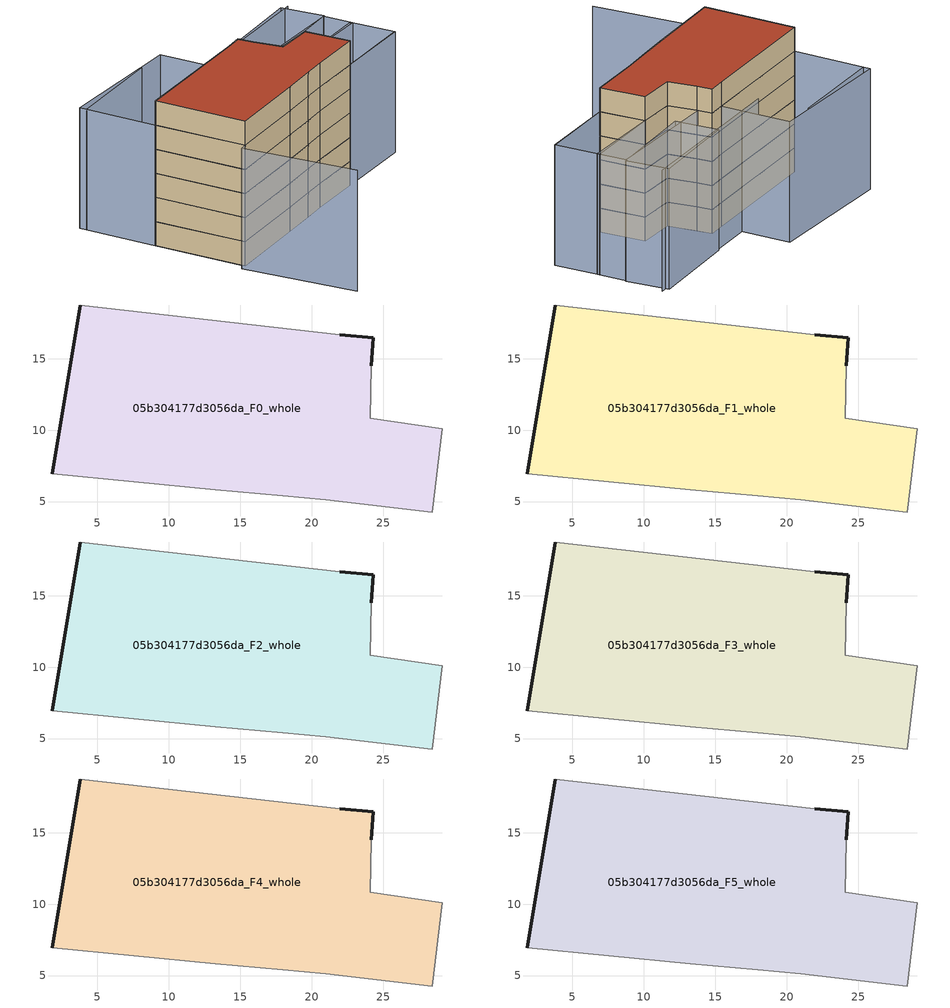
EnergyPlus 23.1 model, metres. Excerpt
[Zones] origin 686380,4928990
05b304177d3056da_F0_whole
 floor ground (EU_floor_Construction): 28.44,4.27 29.14,10.09 24.08,10.85 24.15,14.51 24.31,16.46 21.96,16.68 3.79,18.76 1.83,6.95 13.23,5.82 17.97,5.39 20.99,5.14 z0
 wall outside (EU_wall_Construction): 1.83,6.95 3.79,18.76 / 21.96,16.68 24.31,16.46 24.15,14.51 z0:3
 wall adiabatic (EU_wall_Construction): 3.79,18.76 21.96,16.68 / 24.15,14.51 24.08,10.85 29.14,10.09 28.44,4.27 20.99,5.14 17.97,5.39 13.23,5.82 1.83,6.95 z0:3
05b304177d3056da_F1_whole
 floor to 05b304177d3056da_F0_whole (EU_floor_Construction): 28.44,4.27 29.14,10.09 24.08,10.85 24.15,14.51 24.31,16.46 21.96,16.68 3.79,18.76 1.83,6.95 13.23,5.82 17.97,5.39 20.99,5.14 z3
 wall outside (EU_wall_Construction): 1.83,6.95 3.79,18.76 / 21.96,16.68 24.31,16.46 24.15,14.51 z3:6
 wall adiabatic (EU_wall_Construction): 3.79,18.76 21.96,16.68 / 24.15,14.51 24.08,10.85 29.14,10.09 28.44,4.27 20.99,5.14 17.97,5.39 13.23,5.82 1.83,6.95 z3:6
05b304177d3056da_F2_whole
 floor to 05b304177d3056da_F1_whole (EU_floor_Construction): 28.44,4.27 29.14,10.09 24.08,10.85 24.15,14.51 24.31,16.46 21.96,16.68 3.79,18.76 1.83,6.95 13.23,5.82 17.97,5.39 20.99,5.14 z6
 wall outside (EU_wall_Construction): 1.83,6.95 3.79,18.76 / 21.96,16.68 24.31,16.46 24.15,14.51 z6:9
 wall adiabatic (EU_wall_Construction): 3.79,18.76 21.96,16.68 / 24.15,14.51 24.08,10.85 29.14,10.09 28.44,4.27 20.99,5.14 17.97,5.39 13.23,5.82 1.83,6.95 z6:9
05b304177d3056da_F3_whole
 floor to 05b304177d3056da_F2_whole (EU_floor_Construction): 28.44,4.27 29.14,10.09 24.08,10.85 24.15,14.51 24.31,16.46 21.96,16.68 3.79,18.76 1.83,6.95 13.23,5.82 17.97,5.39 20.99,5.14 z9
 wall outside (EU_wall_Construction): 1.83,6.95 3.79,18.76 / 21.96,16.68 24.31,16.46 24.15,14.51 z9:12
 wall adiabatic (EU_wall_Construction): 3.79,18.76 21.96,16.68 / 24.15,14.51 24.08,10.85 29.14,10.09 28.44,4.27 20.99,5.14 17.97,5.39 13.23,5.82 1.83,6.95 z9:12
05b304177d3056da_F4_whole
 floor to 05b304177d3056da_F3_whole (EU_floor_Construction): 28.44,4.27 29.14,10.09 24.08,10.85 24.15,14.51 24.31,16.46 21.96,16.68 3.79,18.76 1.83,6.95 13.23,5.82 17.97,5.39 20.99,5.14 z12
 wall outside (EU_wall_Construction): 1.83,6.95 3.79,18.76 / 21.96,16.68 24.31,16.46 24.15,14.51 z12:15
 wall adiabatic (EU_wall_Construction): 3.79,18.76 21.96,16.68 / 24.15,14.51 24.08,10.85 29.14,10.09 28.44,4.27 20.99,5.14 17.97,5.39 13.23,5.82 1.83,6.95 z12:15
05b304177d3056da_F5_whole
 floor to 05b304177d3056da_F4_whole (EU_floor_Construction): 28.44,4.27 29.14,10.09 24.08,10.85 24.15,14.51 24.31,16.46 21.96,16.68 3.79,18.76 1.83,6.95 13.23,5.82 17.97,5.39 20.99,5.14 z15
 wall outside (EU_wall_Construction): 1.83,6.95 3.79,18.76 / 21.96,16.68 24.31,16.46 24.15,14.51 z15:18
 wall adiabatic (EU_wall_Construction): 3.79,18.76 21.96,16.68 / 24.15,14.51 24.08,10.85 29.14,10.09 28.44,4.27 20.99,5.14 17.97,5.39 13.23,5.82 1.83,6.95 z15:18
 roof outside (EU_roof_Construction): 24.31,16.46 24.15,14.51 24.08,10.85 29.14,10.09 28.44,4.27 20.99,5.14 17.97,5.39 13.23,5.82 1.83,6.95 3.79,18.76 21.96,16.68 z18
shading: -0.49,-7.67 0.91,7.05 / 0.91,7.05 20.99,5.14 / 20.99,5.14 39.37,3 / 42.13,17.18 18.33,19.83 / 19.04,26.23 5.33,27.76 / 28.44,4.27 29.14,10.09 / 29.14,10.09 40.19,8.76 / 40.19,8.76 39.49,2.94 / 39.49,2.94 28.44,4.27 / 24.17,14.64 40.7,12.21 / 40.7,12.21 40.15,8.44 / 40.15,8.44 23.61,10.87 / 23.61,10.87 24.17,14.64 / 28.54,18.9 41.42,17.73 / 41.42,17.73 40.92,12.2 / 40.92,12.2 28.04,13.37 / 28.04,13.37 28.54,18.9 / 3.79,18.76 5.43,28.67 / 5.43,28.67 23.45,25.69 / 23.45,25.69 21.81,15.78 / 21.81,15.78 3.79,18.76 z0:15
[Building]
EU S2 Campaign: North Axis=0; Terrain=City; Solar Distribution=FullExterior
[Site:Location]
Bologna: Latitude=44.5; Longitude=11.25; Time Zone=1; Elevation=37
[SizingPeriod:WeatherFileDays]
AnnualSizingPeriod: Begin Month=1; Begin Day of Month=1; End Month=12; End Day of Month=31; Day of Week for Start Day=Monday; Use Weather File Daylight Saving Period=No; Use Weather File Rain and Snow Indicators=No
[MATERIAL]
EU_InternalMass_Material: Roughness=MediumRough; Thickness=0.1; Conductivity=1; Density=1800; Specific Heat=900; Thermal Absorptance=0.9; Solar Absorptance=0.7; Visible Absorptance=0.7
[MATERIAL:NOMASS] Roughness=MediumRough; Thermal Absorptance=0.9; Solar Absorptance=0.7; Visible Absorptance=0.7
Name | Thermal Resistance
EU_wall_NoMass | 0.905828
EU_roof_NoMass | 0.37593
EU_floor_NoMass | 0.67114
[CONSTRUCTION]
EU_wall_Construction: EU_wall_NoMass
EU_roof_Construction: EU_roof_NoMass
EU_floor_Construction: EU_floor_NoMass
EU_InternalMass_Construction: EU_InternalMass_Material
[ZONE] Type=1; Multiplier=1; Ceiling Height=autocalculate; Volume=841.127; Floor Area=autocalculate; Part of Total Floor Area=Yes
05b304177d3056da_F0_whole; 05b304177d3056da_F1_whole; 05b304177d3056da_F2_whole; 05b304177d3056da_F3_whole; 05b304177d3056da_F4_whole; 05b304177d3056da_F5_whole
[INTERNALMASS] Construction=EU_InternalMass_Construction; Surface Area=280.376
Name | Zone or ZoneList
05b304177d3056da_F0_whole_EU_InternalMass | 05b304177d3056da_F0_whole
05b304177d3056da_F1_whole_EU_InternalMass | 05b304177d3056da_F1_whole
05b304177d3056da_F2_whole_EU_InternalMass | 05b304177d3056da_F2_whole
05b304177d3056da_F3_whole_EU_InternalMass | 05b304177d3056da_F3_whole
05b304177d3056da_F4_whole_EU_InternalMass | 05b304177d3056da_F4_whole
05b304177d3056da_F5_whole_EU_InternalMass | 05b304177d3056da_F5_whole
[OTHEREQUIPMENT] Fuel Type=Electricity; Design Level Calculation Method=Watts/Area; Power per Zone Floor Area=1; Fraction Latent=0; Fraction Radiant=0; Fraction Lost=0; Carbon Dioxide Generation Rate=0; EndUse Subcategory=EU_Step8_InternalGains
Name | Zone or ZoneList or Space or SpaceList | Schedule
EU_Step8_InternalGain_05b304177d3056da_F0_whole_f000 | 05b304177d3056da_F0_whole | EU_Step8_GainSchedule_05b304177d3056da_F0_whole_f000
EU_Step8_InternalGain_05b304177d3056da_F1_whole_f000 | 05b304177d3056da_F1_whole | EU_Step8_GainSchedule_05b304177d3056da_F1_whole_f000
EU_Step8_InternalGain_05b304177d3056da_F2_whole_f000 | 05b304177d3056da_F2_whole | EU_Step8_GainSchedule_05b304177d3056da_F2_whole_f000
EU_Step8_InternalGain_05b304177d3056da_F3_whole_f000 | 05b304177d3056da_F3_whole | EU_Step8_GainSchedule_05b304177d3056da_F3_whole_f000
EU_Step8_InternalGain_05b304177d3056da_F4_whole_f000 | 05b304177d3056da_F4_whole | EU_Step8_GainSchedule_05b304177d3056da_F4_whole_f000
EU_Step8_InternalGain_05b304177d3056da_F5_whole_f000 | 05b304177d3056da_F5_whole | EU_Step8_GainSchedule_05b304177d3056da_F5_whole_f000
[ZONEVENTILATION:DESIGNFLOWRATE] Schedule=EU_AlwaysOn; Design Flow Rate Calculation Method=AirChanges/Hour; Air Changes per Hour=0.73129; Ventilation Type=Natural; Fan Pressure Rise=0; Fan Total Efficiency=1; Constant Term Coefficient=1; Temperature Term Coefficient=0; Velocity Term Coefficient=0; Velocity Squared Term Coefficient=0; Minimum Indoor Temperature=-100; Maximum Indoor Temperature=100; Delta Temperature=-100; Minimum Outdoor Temperature=-100; Maximum Outdoor Temperature=100; Maximum Wind Speed=40
Name | Zone or ZoneList or Space or SpaceList
EU_ConstantAir_05b304177d3056da_F0_whole | 05b304177d3056da_F0_whole
EU_ConstantAir_05b304177d3056da_F1_whole | 05b304177d3056da_F1_whole
EU_ConstantAir_05b304177d3056da_F2_whole | 05b304177d3056da_F2_whole
EU_ConstantAir_05b304177d3056da_F3_whole | 05b304177d3056da_F3_whole
EU_ConstantAir_05b304177d3056da_F4_whole | 05b304177d3056da_F4_whole
EU_ConstantAir_05b304177d3056da_F5_whole | 05b304177d3056da_F5_whole
[HVACTEMPLATE:THERMOSTAT] Constant Heating Setpoint=20; Constant Cooling Setpoint=50
EU_HeatOnly_05b304177d3056da_F0_whole; EU_HeatOnly_05b304177d3056da_F1_whole; EU_HeatOnly_05b304177d3056da_F2_whole; EU_HeatOnly_05b304177d3056da_F3_whole; EU_HeatOnly_05b304177d3056da_F4_whole; EU_HeatOnly_05b304177d3056da_F5_whole
[HVACTEMPLATE:ZONE:IDEALLOADSAIRSYSTEM] System Availability Schedule=EU_AlwaysOn; Maximum Heating Supply Air Temperature=50; Minimum Cooling Supply Air Temperature=13; Maximum Heating Supply Air Humidity Ratio=0.0156; Minimum Cooling Supply Air Humidity Ratio=0.0077; Heating Limit=NoLimit; Cooling Limit=NoLimit; Heating Availability Schedule=EU_AlwaysOn; Cooling Availability Schedule=EU_CoolingOff; Dehumidification Control Type=ConstantSensibleHeatRatio; Cooling Sensible Heat Ratio=0.7; Dehumidification Setpoint=60; Humidification Control Type=None; Humidification Setpoint=30; Outdoor Air Method=None; Outdoor Air Flow Rate per Person=0.00944; Outdoor Air Flow Rate per Zone Floor Area=0; Outdoor Air Flow Rate per Zone=0; Demand Controlled Ventilation Type=None; Outdoor Air Economizer Type=NoEconomizer; Heat Recovery Type=None; Sensible Heat Recovery Effectiveness=0.7; Latent Heat Recovery Effectiveness=0.65
Name | Template Thermostat
05b304177d3056da_F0_whole | EU_HeatOnly_05b304177d3056da_F0_whole
05b304177d3056da_F1_whole | EU_HeatOnly_05b304177d3056da_F1_whole
05b304177d3056da_F2_whole | EU_HeatOnly_05b304177d3056da_F2_whole
05b304177d3056da_F3_whole | EU_HeatOnly_05b304177d3056da_F3_whole
05b304177d3056da_F4_whole | EU_HeatOnly_05b304177d3056da_F4_whole
05b304177d3056da_F5_whole | EU_HeatOnly_05b304177d3056da_F5_whole
[SIZING:ZONE] Zone Cooling Design Supply Air Temperature Input Method=SupplyAirTemperature; Zone Cooling Design Supply Air Temperature=13; Zone Heating Design Supply Air Temperature Input Method=SupplyAirTemperature; Zone Heating Design Supply Air Temperature=50; Zone Cooling Design Supply Air Humidity Ratio=0.008; Zone Heating Design Supply Air Humidity Ratio=0.008; Cooling Design Air Flow Method=DesignDay; Cooling Design Air Flow Rate=0; Cooling Minimum Air Flow per Zone Floor Area=0.000762; Cooling Minimum Air Flow=0; Cooling Minimum Air Flow Fraction=0.2; Heating Design Air Flow Method=DesignDay; Heating Design Air Flow Rate=0; Heating Maximum Air Flow per Zone Floor Area=0.002032; Heating Maximum Air Flow=0.141576; Heating Maximum Air Flow Fraction=0.3; Account for Dedicated Outdoor Air System=No; Dedicated Outdoor Air System Control Strategy=NeutralSupplyAir; Dedicated Outdoor Air Low Setpoint Temperature for Design=autosize; Dedicated Outdoor Air High Setpoint Temperature for Design=autosize; Zone Load Sizing Method=Sensible Load Only No Latent Load; Zone Latent Cooling Design Supply Air Humidity Ratio Input Method=HumidityRatioDifference; Zone Cooling Design Supply Air Humidity Ratio Difference=0.005; Zone Latent Heating Design Supply Air Humidity Ratio Input Method=HumidityRatioDifference; Zone Humidification Design Supply Air Humidity Ratio Difference=0.005
05b304177d3056da_F0_whole; 05b304177d3056da_F1_whole; 05b304177d3056da_F2_whole; 05b304177d3056da_F3_whole; 05b304177d3056da_F4_whole; 05b304177d3056da_F5_whole
[SCHEDULE:CONSTANT]
Name | Hourly Value
EU_AlwaysOn | 1
EU_CoolingOff | 0
[SCHEDULE:FILE] Column Number=1; Rows to Skip at Top=0; Number of Hours of Data=8760; Column Separator=Comma; Interpolate to Timestep=No; Minutes per Item=60; Adjust Schedule for Daylight Savings=Yes
Name | File
EU_Step8_GainSchedule_05b304177d3056da_F0_whole_f000 | ../../schedules/05b304177d3056da/05b304177d3056da_F0_whole_f000_gain.csv
EU_Step8_GainSchedule_05b304177d3056da_F1_whole_f000 | ../../schedules/05b304177d3056da/05b304177d3056da_F1_whole_f000_gain.csv
EU_Step8_GainSchedule_05b304177d3056da_F2_whole_f000 | ../../schedules/05b304177d3056da/05b304177d3056da_F2_whole_f000_gain.csv
EU_Step8_GainSchedule_05b304177d3056da_F3_whole_f000 | ../../schedules/05b304177d3056da/05b304177d3056da_F3_whole_f000_gain.csv
EU_Step8_GainSchedule_05b304177d3056da_F4_whole_f000 | ../../schedules/05b304177d3056da/05b304177d3056da_F4_whole_f000_gain.csv
EU_Step8_GainSchedule_05b304177d3056da_F5_whole_f000 | ../../schedules/05b304177d3056da/05b304177d3056da_F5_whole_f000_gain.csv
